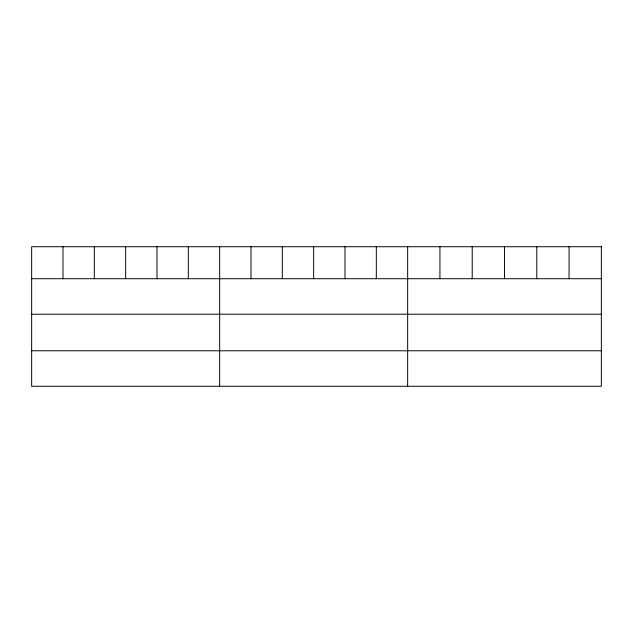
<?xml version="1.0" encoding="UTF-8"?>
<svg xmlns="http://www.w3.org/2000/svg" width="633" height="633" viewBox="0 0 633 633"><rect width="100%" height="100%" fill="white"/><g stroke="black" fill="none" stroke-linecap="round" stroke-linejoin="round"><path stroke-width="0.95" d="M31.65 278.718L601.35 278.718M31.65 314.213L601.35 314.213M31.65 350.777L601.35 350.777M569.067 246.728L569.067 278.718M536.784 246.728L536.784 278.718M504.501 246.728L504.501 278.718M472.218 246.728L472.218 278.718M439.935 246.728L439.935 278.718M407.652 246.728L407.652 386.272M376.319 246.728L376.319 278.718M344.985 246.728L344.985 278.718M313.651 246.728L313.651 278.718M282.318 246.728L282.318 278.718M250.984 246.728L250.984 278.718M219.651 246.728L219.651 386.272M188.317 246.728L188.317 278.718M156.984 246.728L156.984 278.718M125.651 246.728L125.651 278.718M94.317 246.728L94.317 278.718M62.983 246.728L62.983 278.718M601.35 246.728L31.65 246.728L31.65 386.272L601.35 386.272L601.35 246.728"/></g></svg>
